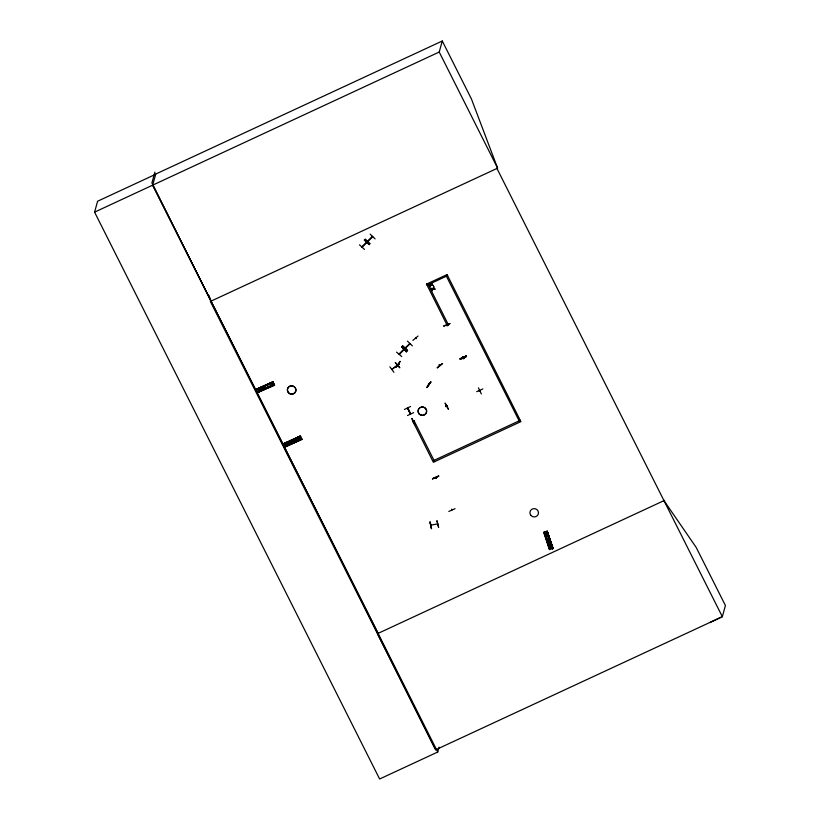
<?xml version="1.0" encoding="UTF-8"?>
<svg xmlns="http://www.w3.org/2000/svg" width="820" height="820" viewBox="0 0 820 820"><rect width="100%" height="100%" fill="white"/><g stroke="black" fill="none" stroke-linecap="round" stroke-linejoin="round"><path stroke-width="1.23" d="M407.468 407.909L410.471 413.885M410.102 413.464L407.796 408.626M447.228 325.632L446.756 324.966M463.618 358.688L463.638 357.797M397.485 365.474L396.808 365.597M479.936 391.078L479.444 391.16M399.022 364.613L398.438 364.029M428.532 383.985L428.973 384.508L428.368 384.108M416.099 338.639L415.432 338.168M413.751 421.572L414.069 420.906M446.972 406.043L447.156 406.156M447.433 405.654L446.9 406.054M439.069 747.174L437.726 752.022L379.629 779L94.577 212.144L97.611 201.228L155.708 174.25M154.918 172.097L151.915 182.921L211.058 301.124L208.803 295.19M437.726 752.022L152.674 185.166L155.759 174.045L442.277 41L471.459 99.025L497.576 168.079L496.91 168.397L722.328 616.681L709.905 622.554M256.363 389.428L273.398 382.509L256.537 389.982M258.064 388.659L259.55 391.693M257.849 392.462L274.68 385.256L273.101 381.925M259.202 388.147L260.688 391.181M260.903 387.378L262.39 390.412M262.41 386.691L263.896 389.726M264.112 385.923L265.598 388.957M300.694 436.896L283.925 444.46L300.612 436.63L283.648 443.897L300.325 436.035L301.893 439.376L285.124 446.931L301.873 439.346M285.278 442.779L286.764 445.813M286.395 442.318L287.902 445.301M288.097 441.549L289.603 444.532M289.624 440.811L291.11 443.845M291.325 440.043L292.812 443.077M359.488 244.801L364.459 249.423M361.979 246.769L366.683 242.166M362.05 247.23L366.448 242.781M362.184 247.158L362.307 246.43M364.244 240.055L369.256 244.647M367.79 240.967L372.495 236.365M368.036 241.203L368.426 240.793M368.067 241.223L372.628 236.693M370.117 234.141L375.088 238.886M372.013 236.744L372.669 236.529M370.199 243.765L365.269 239.03M663.974 500.63L696.241 547.514L725.423 605.539L722.328 616.681L435.809 749.726L210.381 301.442L497.617 168.161L439.223 52.029L442.277 41M389.879 366.817L393.918 372.3M396.531 352.128L401.738 356.515M392.083 369.072L397.341 365.289L392.216 369.348M392.298 369.338L392.595 368.805M395.301 362.645L399.852 367.801L395.332 362.624M399.248 353.861L399.688 353.645M399.483 354.281L399.576 353.533M399.637 353.697L403.922 349.433M401.779 346.901L406.474 351.872L401.8 346.891M399.965 361.343L396.327 366.96M402.579 346.03L407.591 350.683L402.661 345.896M399.053 364.5L398.592 364.049M399.227 354.045L403.809 349.32M403.717 350.068L404.137 349.433M405.121 347.936L409.969 343.672M407.478 341.151L412.398 345.886M406.535 351.749L401.605 347.085M407.56 350.693L402.62 345.978M405.767 347.772L409.529 343.99M410.01 343.508L405.326 348.336M448.53 324.915L447.3 325.601L426.492 284.017M427.087 285.196L447.607 275.663M428.286 284.642L448.499 325.048M412.88 340.402L418.036 336.046M430.777 284.683L428.665 284.458L430.777 284.683L431.925 282.828L431.228 284.776L433.165 285.432L431.012 285.196L433.165 285.432M428.901 284.94L430.592 285.022L428.686 284.366M429.7 286.385L430.561 285.114L429.905 286.938L431.033 285.104M415.76 338.086L416.068 338.537M432.54 289.029L430.9 288.773M432.56 288.937L431.904 290.772M434.918 288.773L433.226 288.599L435.133 289.347L433.011 289.029L431.884 290.864M433.872 286.836L433.196 288.691M404.455 409.446L410.574 406.494M407.683 407.806L410.717 413.69M407.519 415.525L413.649 412.624M446.408 276.217L519.142 420.865M413.136 421.859L433.349 462.265L520.895 421.613L447.023 274.485M411.712 418.62L414.735 424.657M413.639 421.101L414.325 421.172M434.59 461.578L414.274 421.152M415.012 424.514L412.019 418.456M426.974 387.378L430.859 381.823L427.035 387.327M442.38 363.444L437.378 367.954M449.913 323.664L443.569 326.145L449.872 323.572M439.223 364.931L439.592 365.617L439.817 365.156M439.551 365.371L439.12 365.105M439.858 365.3L439.397 364.941M448.396 409.211L445.086 403.05L448.355 409.047M445.926 406.105L446.08 406.412M446.623 406.125L445.957 406.566L446.357 405.91M446.51 405.92L445.957 406.566M433.995 460.399L520.341 420.301M463.238 357.059L462.982 356.792M463.966 358.319L463.423 357.899M460.04 358.77L466.201 355.921L459.999 358.832L460.399 359.416L466.57 356.597L466.17 356.013M432.55 478.972L438.731 476.153M435.912 477.578L436.127 477.998M430.941 525.118L437.603 523.929M430.992 525.036L430.941 525.507M429.834 522.166L431.515 528.695L430.182 522.032M436.978 520.823L438.628 527.424L436.978 520.895M476.686 391.673L482.836 388.946M478.47 387.85L481.381 393.959M479.29 390.863L479.772 390.853M479.259 391.048L479.874 390.668M448.817 511.444L455.038 508.697M451.748 509.814L451.707 509.199L451.974 509.927M546.981 541.497L550.271 540.472M547.565 543.25L550.845 542.225M548.078 544.818L551.358 543.793M548.662 546.52L551.932 545.546M549.031 547.75L552.321 546.725M549.625 549.451L553.121 548.539L547.207 531.227L543.67 532.313L549.42 549.625M552.885 548.539L546.94 531.37L547.432 531.227M436.066 478.224L435.809 477.711M433.893 286.744C434.487 289.931 430.08 287.338 430.879 288.865M396.398 367.022L400.273 361.456M427.056 387.419L430.91 381.946M407.335 350.929L402.405 346.204M399.412 354.291L404.045 349.679M437.132 367.688L442.564 363.67M550.056 549.441L544.572 531.985L550.476 549.308L544.572 532.016L549.974 549.461M552.403 548.754L546.304 531.555L552.485 548.723L546.797 531.411M398.397 364.193L398.971 364.572L398.53 364.244M94.577 212.144L439.223 52.029M426.451 284.161L446.982 274.628M413.095 421.992L414.295 421.439M664.651 500.323L377.456 633.675L435.574 749.839M466.344 356.331L460.153 359.129M447.587 406.064L447.115 406.32M438.577 475.959L432.386 478.767L438.7 476.215M256.434 389.777L273.204 382.212L272.978 381.751L256.229 389.367L257.828 392.524L274.454 384.805M274.392 384.672L257.613 392.226L257.388 391.765L274.372 384.631M283.566 443.671L300.325 436.035L283.648 443.897M283.72 444.04L300.602 436.66L283.945 444.501M284.745 446.111L301.411 438.392M284.601 445.885L301.504 438.485L284.817 446.316L301.801 439.141M285.104 446.91L301.668 438.925M285.001 446.644L301.791 439.11M549.574 549.543L543.967 532.201M552.434 548.754L546.53 531.452M553.069 548.559L547.207 531.227L553.039 548.57M544.521 533.953L547.791 532.979M431.505 528.613L430.151 522.043M446.982 325.724L446.746 325.191M462.921 357.397L462.675 356.854M428.265 384.385L428.901 384.477M364.49 239.799L369.451 244.514M283.423 443.435L284.899 446.469M152.704 185.074L378.122 633.368M463.894 358.565L463.372 358.053L463.679 358.668M435.563 477.804L435.83 478.347M298.613 436.814L300.089 439.848M271.399 382.694L272.875 385.728M273.009 381.823L256.219 389.336L272.998 381.802M274.198 384.272L257.408 391.816L274.177 384.252M530.981 515.472A4.284 4.151 15.5 0 0 538.248 514.171A4.284 4.151 15.5 0 0 533.359 508.677A4.284 4.151 15.5 0 0 530.981 515.472M288.435 392.718A4.284 4.151 15.5 0 0 295.692 391.427A4.284 4.151 15.5 0 0 290.833 385.871A4.284 4.151 15.5 0 0 288.455 392.657A4.284 4.151 15.5 0 0 295.712 391.365A4.284 4.151 15.5 0 0 290.813 385.933A4.284 4.151 15.5 0 0 288.435 392.718M419.143 413.885A4.284 4.151 15.5 0 0 426.41 412.593A4.284 4.151 15.5 0 0 421.541 407.027A4.284 4.151 15.5 0 0 419.163 413.813A4.284 4.151 15.5 0 0 426.431 412.521A4.284 4.151 15.5 0 0 421.521 407.099A4.284 4.151 15.5 0 0 419.143 413.885"/></g></svg>
